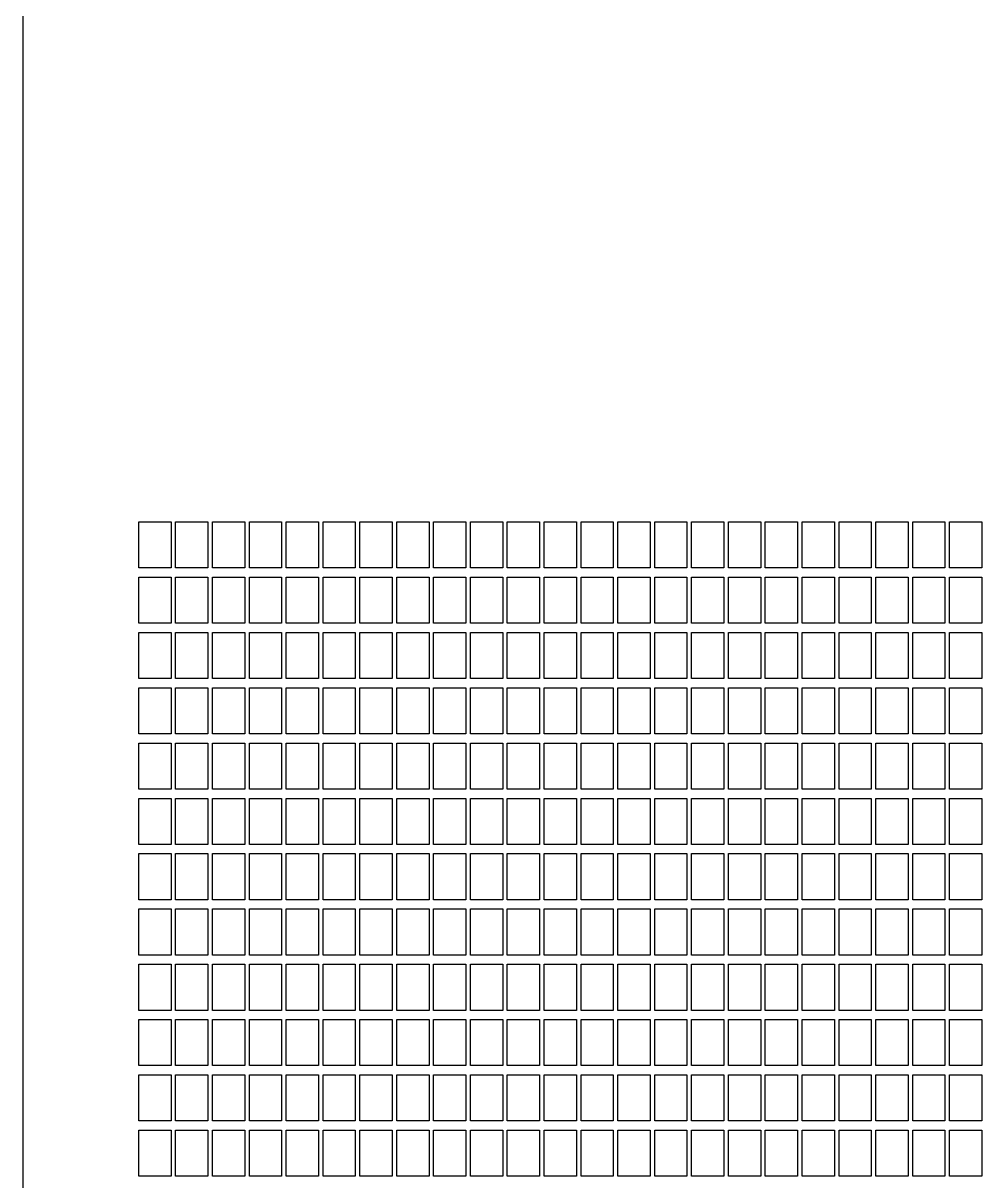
# Model space of a CAD drawing. Header units: inches. Extents: x 0 to 420, y 0 to 297.
# Drawn here: x 155.8 to 197.4, y 150.2 to 200.4 of the extents above; entities that cross this region are included whole.
import ezdxf

# ---------------------------------------------------------------- set-up
doc = ezdxf.new("R2010")
doc.units = ezdxf.units.IN
doc.layers.add('Default', color=7, linetype='Continuous')
doc.layers.add('DV1_Default', color=7, linetype='Continuous')

# ---------------------------------------------------------------- blocks, each defined once
blk = doc.blocks.new('SE')
at = {"layer": 'DV1_Default', "color": 7, "linetype": 'Continuous', "ltscale": 25.4}
for p, q in [((155.789, 110.326), (155.789, 275.526)), ((160.809, 178.766), (162.209, 178.766)), ((160.809, 176.766), (160.809, 178.766)), ((162.209, 178.766), (162.209, 176.766)), ((162.409, 178.766), (163.809, 178.766)), ((162.409, 176.766), (162.409, 178.766)), ((163.809, 178.766), (163.809, 176.766)), ((164.009, 178.766), (165.409, 178.766)), ((164.009, 176.766), (164.009, 178.766)), ((165.409, 178.766), (165.409, 176.766)), ((165.609, 178.766), (167.009, 178.766)), ((165.609, 176.766), (165.609, 178.766)), ((167.009, 178.766), (167.009, 176.766)), ((167.209, 178.766), (168.609, 178.766)), ((167.209, 176.766), (167.209, 178.766)), ((168.609, 178.766), (168.609, 176.766)), ((168.809, 178.766), (170.209, 178.766)), ((168.809, 176.766), (168.809, 178.766)), ((170.209, 178.766), (170.209, 176.766)), ((170.409, 178.766), (171.809, 178.766)), ((170.409, 176.766), (170.409, 178.766)), ((171.809, 178.766), (171.809, 176.766)), ((172.009, 178.766), (173.409, 178.766)), ((172.009, 176.766), (172.009, 178.766)), ((173.409, 178.766), (173.409, 176.766)), ((173.609, 178.766), (175.009, 178.766)), ((173.609, 176.766), (173.609, 178.766)), ((175.009, 178.766), (175.009, 176.766)), ((175.209, 178.766), (176.609, 178.766)), ((175.209, 176.766), (175.209, 178.766)), ((176.609, 178.766), (176.609, 176.766)), ((176.809, 178.766), (178.209, 178.766)), ((176.809, 176.766), (176.809, 178.766)), ((178.209, 178.766), (178.209, 176.766)), ((178.409, 178.766), (179.809, 178.766)), ((178.409, 176.766), (178.409, 178.766)), ((179.809, 178.766), (179.809, 176.766)), ((180.009, 178.766), (181.409, 178.766)), ((180.009, 176.766), (180.009, 178.766)), ((181.409, 178.766), (181.409, 176.766)), ((181.609, 178.766), (183.009, 178.766)), ((181.609, 176.766), (181.609, 178.766)), ((183.009, 178.766), (183.009, 176.766)), ((183.209, 178.766), (184.609, 178.766)), ((183.209, 176.766), (183.209, 178.766)), ((184.609, 178.766), (184.609, 176.766)), ((184.809, 178.766), (186.209, 178.766)), ((184.809, 176.766), (184.809, 178.766)), ((186.209, 178.766), (186.209, 176.766)), ((186.409, 178.766), (187.809, 178.766)), ((186.409, 176.766), (186.409, 178.766)), ((187.809, 178.766), (187.809, 176.766)), ((188.009, 178.766), (189.409, 178.766)), ((188.009, 176.766), (188.009, 178.766)), ((189.409, 178.766), (189.409, 176.766)), ((189.609, 178.766), (191.009, 178.766)), ((189.609, 176.766), (189.609, 178.766)), ((191.009, 178.766), (191.009, 176.766)), ((191.209, 178.766), (192.609, 178.766)), ((191.209, 176.766), (191.209, 178.766)), ((192.609, 178.766), (192.609, 176.766)), ((192.809, 178.766), (194.209, 178.766)), ((192.809, 176.766), (192.809, 178.766)), ((194.209, 178.766), (194.209, 176.766)), ((194.409, 178.766), (195.809, 178.766)), ((194.409, 176.766), (194.409, 178.766)), ((195.809, 178.766), (195.809, 176.766)), ((196.009, 178.766), (197.409, 178.766)), ((196.009, 176.766), (196.009, 178.766)), ((197.409, 178.766), (197.409, 176.766)), ((162.209, 176.766), (160.809, 176.766)), ((160.809, 176.366), (162.209, 176.366)), ((160.809, 174.366), (160.809, 176.366)), ((162.209, 176.366), (162.209, 174.366)), ((163.809, 176.766), (162.409, 176.766)), ((162.409, 176.366), (163.809, 176.366)), ((162.409, 174.366), (162.409, 176.366)), ((163.809, 176.366), (163.809, 174.366)), ((165.409, 176.766), (164.009, 176.766)), ((164.009, 176.366), (165.409, 176.366)), ((164.009, 174.366), (164.009, 176.366)), ((165.409, 176.366), (165.409, 174.366)), ((167.009, 176.766), (165.609, 176.766)), ((165.609, 176.366), (167.009, 176.366)), ((165.609, 174.366), (165.609, 176.366)), ((167.009, 176.366), (167.009, 174.366)), ((168.609, 176.766), (167.209, 176.766)), ((167.209, 176.366), (168.609, 176.366)), ((167.209, 174.366), (167.209, 176.366)), ((168.609, 176.366), (168.609, 174.366)), ((170.209, 176.766), (168.809, 176.766)), ((168.809, 176.366), (170.209, 176.366)), ((168.809, 174.366), (168.809, 176.366)), ((170.209, 176.366), (170.209, 174.366)), ((171.809, 176.766), (170.409, 176.766)), ((170.409, 176.366), (171.809, 176.366)), ((170.409, 174.366), (170.409, 176.366)), ((171.809, 176.366), (171.809, 174.366)), ((173.409, 176.766), (172.009, 176.766)), ((172.009, 176.366), (173.409, 176.366)), ((172.009, 174.366), (172.009, 176.366)), ((173.409, 176.366), (173.409, 174.366)), ((175.009, 176.766), (173.609, 176.766)), ((173.609, 176.366), (175.009, 176.366)), ((173.609, 174.366), (173.609, 176.366)), ((175.009, 176.366), (175.009, 174.366)), ((176.609, 176.766), (175.209, 176.766)), ((175.209, 176.366), (176.609, 176.366)), ((175.209, 174.366), (175.209, 176.366)), ((176.609, 176.366), (176.609, 174.366)), ((178.209, 176.766), (176.809, 176.766)), ((176.809, 176.366), (178.209, 176.366)), ((176.809, 174.366), (176.809, 176.366)), ((178.209, 176.366), (178.209, 174.366)), ((179.809, 176.766), (178.409, 176.766)), ((178.409, 176.366), (179.809, 176.366)), ((178.409, 174.366), (178.409, 176.366)), ((179.809, 176.366), (179.809, 174.366)), ((181.409, 176.766), (180.009, 176.766)), ((180.009, 176.366), (181.409, 176.366)), ((180.009, 174.366), (180.009, 176.366)), ((181.409, 176.366), (181.409, 174.366)), ((183.009, 176.766), (181.609, 176.766)), ((181.609, 176.366), (183.009, 176.366)), ((181.609, 174.366), (181.609, 176.366)), ((183.009, 176.366), (183.009, 174.366)), ((184.609, 176.766), (183.209, 176.766)), ((183.209, 176.366), (184.609, 176.366)), ((183.209, 174.366), (183.209, 176.366)), ((184.609, 176.366), (184.609, 174.366)), ((186.209, 176.766), (184.809, 176.766)), ((184.809, 176.366), (186.209, 176.366)), ((184.809, 174.366), (184.809, 176.366)), ((186.209, 176.366), (186.209, 174.366)), ((187.809, 176.766), (186.409, 176.766)), ((186.409, 176.366), (187.809, 176.366)), ((186.409, 174.366), (186.409, 176.366)), ((187.809, 176.366), (187.809, 174.366)), ((189.409, 176.766), (188.009, 176.766)), ((188.009, 176.366), (189.409, 176.366)), ((188.009, 174.366), (188.009, 176.366)), ((189.409, 176.366), (189.409, 174.366)), ((191.009, 176.766), (189.609, 176.766)), ((189.609, 176.366), (191.009, 176.366)), ((189.609, 174.366), (189.609, 176.366)), ((191.009, 176.366), (191.009, 174.366)), ((192.609, 176.766), (191.209, 176.766)), ((191.209, 176.366), (192.609, 176.366)), ((191.209, 174.366), (191.209, 176.366)), ((192.609, 176.366), (192.609, 174.366)), ((194.209, 176.766), (192.809, 176.766)), ((192.809, 176.366), (194.209, 176.366)), ((192.809, 174.366), (192.809, 176.366)), ((194.209, 176.366), (194.209, 174.366)), ((195.809, 176.766), (194.409, 176.766)), ((194.409, 176.366), (195.809, 176.366)), ((194.409, 174.366), (194.409, 176.366)), ((195.809, 176.366), (195.809, 174.366)), ((197.409, 176.766), (196.009, 176.766)), ((196.009, 176.366), (197.409, 176.366)), ((196.009, 174.366), (196.009, 176.366)), ((197.409, 176.366), (197.409, 174.366)), ((162.209, 174.366), (160.809, 174.366)), ((163.809, 174.366), (162.409, 174.366)), ((165.409, 174.366), (164.009, 174.366)), ((167.009, 174.366), (165.609, 174.366)), ((168.609, 174.366), (167.209, 174.366)), ((170.209, 174.366), (168.809, 174.366)), ((171.809, 174.366), (170.409, 174.366)), ((173.409, 174.366), (172.009, 174.366)), ((175.009, 174.366), (173.609, 174.366)), ((176.609, 174.366), (175.209, 174.366)), ((178.209, 174.366), (176.809, 174.366)), ((179.809, 174.366), (178.409, 174.366)), ((181.409, 174.366), (180.009, 174.366)), ((183.009, 174.366), (181.609, 174.366)), ((184.609, 174.366), (183.209, 174.366)), ((186.209, 174.366), (184.809, 174.366)), ((187.809, 174.366), (186.409, 174.366)), ((189.409, 174.366), (188.009, 174.366)), ((191.009, 174.366), (189.609, 174.366)), ((192.609, 174.366), (191.209, 174.366)), ((194.209, 174.366), (192.809, 174.366)), ((195.809, 174.366), (194.409, 174.366)), ((197.409, 174.366), (196.009, 174.366)), ((160.809, 173.966), (162.209, 173.966)), ((160.809, 171.966), (160.809, 173.966)), ((162.209, 173.966), (162.209, 171.966)), ((162.409, 173.966), (163.809, 173.966)), ((162.409, 171.966), (162.409, 173.966)), ((163.809, 173.966), (163.809, 171.966)), ((164.009, 173.966), (165.409, 173.966)), ((164.009, 171.966), (164.009, 173.966)), ((165.409, 173.966), (165.409, 171.966)), ((165.609, 173.966), (167.009, 173.966)), ((165.609, 171.966), (165.609, 173.966)), ((167.009, 173.966), (167.009, 171.966)), ((167.209, 173.966), (168.609, 173.966)), ((167.209, 171.966), (167.209, 173.966)), ((168.609, 173.966), (168.609, 171.966)), ((168.809, 173.966), (170.209, 173.966)), ((168.809, 171.966), (168.809, 173.966)), ((170.209, 173.966), (170.209, 171.966)), ((170.409, 173.966), (171.809, 173.966)), ((170.409, 171.966), (170.409, 173.966)), ((171.809, 173.966), (171.809, 171.966)), ((172.009, 173.966), (173.409, 173.966)), ((172.009, 171.966), (172.009, 173.966)), ((173.409, 173.966), (173.409, 171.966)), ((173.609, 173.966), (175.009, 173.966)), ((173.609, 171.966), (173.609, 173.966)), ((175.009, 173.966), (175.009, 171.966)), ((175.209, 173.966), (176.609, 173.966)), ((175.209, 171.966), (175.209, 173.966)), ((176.609, 173.966), (176.609, 171.966)), ((176.809, 173.966), (178.209, 173.966)), ((176.809, 171.966), (176.809, 173.966)), ((178.209, 173.966), (178.209, 171.966)), ((178.409, 173.966), (179.809, 173.966)), ((178.409, 171.966), (178.409, 173.966)), ((179.809, 173.966), (179.809, 171.966)), ((180.009, 173.966), (181.409, 173.966)), ((180.009, 171.966), (180.009, 173.966)), ((181.409, 173.966), (181.409, 171.966)), ((181.609, 173.966), (183.009, 173.966)), ((181.609, 171.966), (181.609, 173.966)), ((183.009, 173.966), (183.009, 171.966)), ((183.209, 173.966), (184.609, 173.966)), ((183.209, 171.966), (183.209, 173.966)), ((184.609, 173.966), (184.609, 171.966)), ((184.809, 173.966), (186.209, 173.966)), ((184.809, 171.966), (184.809, 173.966)), ((186.209, 173.966), (186.209, 171.966)), ((186.409, 173.966), (187.809, 173.966)), ((186.409, 171.966), (186.409, 173.966)), ((187.809, 173.966), (187.809, 171.966)), ((188.009, 173.966), (189.409, 173.966)), ((188.009, 171.966), (188.009, 173.966)), ((189.409, 173.966), (189.409, 171.966)), ((189.609, 173.966), (191.009, 173.966)), ((189.609, 171.966), (189.609, 173.966)), ((191.009, 173.966), (191.009, 171.966)), ((191.209, 173.966), (192.609, 173.966)), ((191.209, 171.966), (191.209, 173.966)), ((192.609, 173.966), (192.609, 171.966)), ((192.809, 173.966), (194.209, 173.966)), ((192.809, 171.966), (192.809, 173.966)), ((194.209, 173.966), (194.209, 171.966)), ((194.409, 173.966), (195.809, 173.966)), ((194.409, 171.966), (194.409, 173.966)), ((195.809, 173.966), (195.809, 171.966)), ((196.009, 173.966), (197.409, 173.966)), ((196.009, 171.966), (196.009, 173.966)), ((197.409, 173.966), (197.409, 171.966)), ((162.209, 171.966), (160.809, 171.966)), ((163.809, 171.966), (162.409, 171.966)), ((165.409, 171.966), (164.009, 171.966)), ((167.009, 171.966), (165.609, 171.966)), ((168.609, 171.966), (167.209, 171.966)), ((170.209, 171.966), (168.809, 171.966)), ((171.809, 171.966), (170.409, 171.966)), ((173.409, 171.966), (172.009, 171.966)), ((175.009, 171.966), (173.609, 171.966)), ((176.609, 171.966), (175.209, 171.966)), ((178.209, 171.966), (176.809, 171.966)), ((179.809, 171.966), (178.409, 171.966)), ((181.409, 171.966), (180.009, 171.966)), ((183.009, 171.966), (181.609, 171.966)), ((184.609, 171.966), (183.209, 171.966)), ((186.209, 171.966), (184.809, 171.966)), ((187.809, 171.966), (186.409, 171.966)), ((189.409, 171.966), (188.009, 171.966)), ((191.009, 171.966), (189.609, 171.966)), ((192.609, 171.966), (191.209, 171.966)), ((194.209, 171.966), (192.809, 171.966)), ((195.809, 171.966), (194.409, 171.966)), ((197.409, 171.966), (196.009, 171.966)), ((160.809, 171.566), (162.209, 171.566)), ((160.809, 169.566), (160.809, 171.566)), ((162.209, 171.566), (162.209, 169.566)), ((162.409, 171.566), (163.809, 171.566)), ((162.409, 169.566), (162.409, 171.566)), ((163.809, 171.566), (163.809, 169.566)), ((164.009, 171.566), (165.409, 171.566)), ((164.009, 169.566), (164.009, 171.566)), ((165.409, 171.566), (165.409, 169.566)), ((165.609, 171.566), (167.009, 171.566)), ((165.609, 169.566), (165.609, 171.566)), ((167.009, 171.566), (167.009, 169.566)), ((167.209, 171.566), (168.609, 171.566)), ((167.209, 169.566), (167.209, 171.566)), ((168.609, 171.566), (168.609, 169.566)), ((168.809, 171.566), (170.209, 171.566)), ((168.809, 169.566), (168.809, 171.566)), ((170.209, 171.566), (170.209, 169.566)), ((170.409, 171.566), (171.809, 171.566)), ((170.409, 169.566), (170.409, 171.566)), ((171.809, 171.566), (171.809, 169.566)), ((172.009, 171.566), (173.409, 171.566)), ((172.009, 169.566), (172.009, 171.566)), ((173.409, 171.566), (173.409, 169.566)), ((173.609, 171.566), (175.009, 171.566)), ((173.609, 169.566), (173.609, 171.566)), ((175.009, 171.566), (175.009, 169.566)), ((175.209, 171.566), (176.609, 171.566)), ((175.209, 169.566), (175.209, 171.566)), ((176.609, 171.566), (176.609, 169.566)), ((176.809, 171.566), (178.209, 171.566)), ((176.809, 169.566), (176.809, 171.566)), ((178.209, 171.566), (178.209, 169.566)), ((178.409, 171.566), (179.809, 171.566)), ((178.409, 169.566), (178.409, 171.566)), ((179.809, 171.566), (179.809, 169.566)), ((180.009, 171.566), (181.409, 171.566)), ((180.009, 169.566), (180.009, 171.566)), ((181.409, 171.566), (181.409, 169.566)), ((181.609, 171.566), (183.009, 171.566)), ((181.609, 169.566), (181.609, 171.566)), ((183.009, 171.566), (183.009, 169.566)), ((183.209, 171.566), (184.609, 171.566)), ((183.209, 169.566), (183.209, 171.566)), ((184.609, 171.566), (184.609, 169.566)), ((184.809, 171.566), (186.209, 171.566)), ((184.809, 169.566), (184.809, 171.566)), ((186.209, 171.566), (186.209, 169.566)), ((186.409, 171.566), (187.809, 171.566)), ((186.409, 169.566), (186.409, 171.566)), ((187.809, 171.566), (187.809, 169.566)), ((188.009, 171.566), (189.409, 171.566)), ((188.009, 169.566), (188.009, 171.566)), ((189.409, 171.566), (189.409, 169.566)), ((189.609, 171.566), (191.009, 171.566)), ((189.609, 169.566), (189.609, 171.566)), ((191.009, 171.566), (191.009, 169.566)), ((191.209, 171.566), (192.609, 171.566)), ((191.209, 169.566), (191.209, 171.566)), ((192.609, 171.566), (192.609, 169.566)), ((192.809, 171.566), (194.209, 171.566)), ((192.809, 169.566), (192.809, 171.566)), ((194.209, 171.566), (194.209, 169.566)), ((194.409, 171.566), (195.809, 171.566)), ((194.409, 169.566), (194.409, 171.566)), ((195.809, 171.566), (195.809, 169.566)), ((196.009, 171.566), (197.409, 171.566)), ((196.009, 169.566), (196.009, 171.566)), ((197.409, 171.566), (197.409, 169.566)), ((162.209, 169.566), (160.809, 169.566)), ((163.809, 169.566), (162.409, 169.566)), ((165.409, 169.566), (164.009, 169.566)), ((167.009, 169.566), (165.609, 169.566)), ((168.609, 169.566), (167.209, 169.566)), ((170.209, 169.566), (168.809, 169.566)), ((171.809, 169.566), (170.409, 169.566)), ((173.409, 169.566), (172.009, 169.566)), ((175.009, 169.566), (173.609, 169.566)), ((176.609, 169.566), (175.209, 169.566)), ((178.209, 169.566), (176.809, 169.566)), ((179.809, 169.566), (178.409, 169.566)), ((181.409, 169.566), (180.009, 169.566)), ((183.009, 169.566), (181.609, 169.566)), ((184.609, 169.566), (183.209, 169.566)), ((186.209, 169.566), (184.809, 169.566)), ((187.809, 169.566), (186.409, 169.566)), ((189.409, 169.566), (188.009, 169.566)), ((191.009, 169.566), (189.609, 169.566)), ((192.609, 169.566), (191.209, 169.566)), ((194.209, 169.566), (192.809, 169.566)), ((195.809, 169.566), (194.409, 169.566)), ((197.409, 169.566), (196.009, 169.566)), ((160.809, 169.166), (162.209, 169.166)), ((160.809, 167.166), (160.809, 169.166)), ((162.209, 169.166), (162.209, 167.166)), ((162.409, 169.166), (163.809, 169.166)), ((162.409, 167.166), (162.409, 169.166)), ((163.809, 169.166), (163.809, 167.166)), ((164.009, 169.166), (165.409, 169.166)), ((164.009, 167.166), (164.009, 169.166)), ((165.409, 169.166), (165.409, 167.166)), ((165.609, 169.166), (167.009, 169.166)), ((165.609, 167.166), (165.609, 169.166)), ((167.009, 169.166), (167.009, 167.166)), ((167.209, 169.166), (168.609, 169.166)), ((167.209, 167.166), (167.209, 169.166)), ((168.609, 169.166), (168.609, 167.166)), ((168.809, 169.166), (170.209, 169.166)), ((168.809, 167.166), (168.809, 169.166)), ((170.209, 169.166), (170.209, 167.166)), ((170.409, 169.166), (171.809, 169.166)), ((170.409, 167.166), (170.409, 169.166)), ((171.809, 169.166), (171.809, 167.166)), ((172.009, 169.166), (173.409, 169.166)), ((172.009, 167.166), (172.009, 169.166)), ((173.409, 169.166), (173.409, 167.166)), ((173.609, 169.166), (175.009, 169.166)), ((173.609, 167.166), (173.609, 169.166)), ((175.009, 169.166), (175.009, 167.166)), ((175.209, 169.166), (176.609, 169.166)), ((175.209, 167.166), (175.209, 169.166)), ((176.609, 169.166), (176.609, 167.166)), ((176.809, 169.166), (178.209, 169.166)), ((176.809, 167.166), (176.809, 169.166)), ((178.209, 169.166), (178.209, 167.166)), ((178.409, 169.166), (179.809, 169.166)), ((178.409, 167.166), (178.409, 169.166)), ((179.809, 169.166), (179.809, 167.166)), ((180.009, 169.166), (181.409, 169.166)), ((180.009, 167.166), (180.009, 169.166)), ((181.409, 169.166), (181.409, 167.166)), ((181.609, 169.166), (183.009, 169.166)), ((181.609, 167.166), (181.609, 169.166)), ((183.009, 169.166), (183.009, 167.166)), ((183.209, 169.166), (184.609, 169.166)), ((183.209, 167.166), (183.209, 169.166)), ((184.609, 169.166), (184.609, 167.166)), ((184.809, 169.166), (186.209, 169.166)), ((184.809, 167.166), (184.809, 169.166)), ((186.209, 169.166), (186.209, 167.166)), ((186.409, 169.166), (187.809, 169.166)), ((186.409, 167.166), (186.409, 169.166)), ((187.809, 169.166), (187.809, 167.166)), ((188.009, 169.166), (189.409, 169.166)), ((188.009, 167.166), (188.009, 169.166)), ((189.409, 169.166), (189.409, 167.166)), ((189.609, 169.166), (191.009, 169.166)), ((189.609, 167.166), (189.609, 169.166)), ((191.009, 169.166), (191.009, 167.166)), ((191.209, 169.166), (192.609, 169.166)), ((191.209, 167.166), (191.209, 169.166)), ((192.609, 169.166), (192.609, 167.166)), ((192.809, 169.166), (194.209, 169.166)), ((192.809, 167.166), (192.809, 169.166)), ((194.209, 169.166), (194.209, 167.166)), ((194.409, 169.166), (195.809, 169.166)), ((194.409, 167.166), (194.409, 169.166)), ((195.809, 169.166), (195.809, 167.166)), ((196.009, 169.166), (197.409, 169.166)), ((196.009, 167.166), (196.009, 169.166)), ((197.409, 169.166), (197.409, 167.166)), ((162.209, 167.166), (160.809, 167.166)), ((163.809, 167.166), (162.409, 167.166)), ((165.409, 167.166), (164.009, 167.166)), ((167.009, 167.166), (165.609, 167.166)), ((168.609, 167.166), (167.209, 167.166)), ((170.209, 167.166), (168.809, 167.166)), ((171.809, 167.166), (170.409, 167.166)), ((173.409, 167.166), (172.009, 167.166)), ((175.009, 167.166), (173.609, 167.166)), ((176.609, 167.166), (175.209, 167.166)), ((178.209, 167.166), (176.809, 167.166)), ((179.809, 167.166), (178.409, 167.166)), ((181.409, 167.166), (180.009, 167.166)), ((183.009, 167.166), (181.609, 167.166)), ((184.609, 167.166), (183.209, 167.166)), ((186.209, 167.166), (184.809, 167.166)), ((187.809, 167.166), (186.409, 167.166)), ((189.409, 167.166), (188.009, 167.166)), ((191.009, 167.166), (189.609, 167.166)), ((192.609, 167.166), (191.209, 167.166)), ((194.209, 167.166), (192.809, 167.166)), ((195.809, 167.166), (194.409, 167.166)), ((197.409, 167.166), (196.009, 167.166)), ((160.809, 166.766), (162.209, 166.766)), ((160.809, 164.766), (160.809, 166.766)), ((162.209, 166.766), (162.209, 164.766)), ((162.409, 166.766), (163.809, 166.766)), ((162.409, 164.766), (162.409, 166.766)), ((163.809, 166.766), (163.809, 164.766)), ((164.009, 166.766), (165.409, 166.766)), ((164.009, 164.766), (164.009, 166.766)), ((165.409, 166.766), (165.409, 164.766)), ((165.609, 166.766), (167.009, 166.766)), ((165.609, 164.766), (165.609, 166.766)), ((167.009, 166.766), (167.009, 164.766)), ((167.209, 166.766), (168.609, 166.766)), ((167.209, 164.766), (167.209, 166.766)), ((168.609, 166.766), (168.609, 164.766)), ((168.809, 166.766), (170.209, 166.766)), ((168.809, 164.766), (168.809, 166.766)), ((170.209, 166.766), (170.209, 164.766)), ((170.409, 166.766), (171.809, 166.766)), ((170.409, 164.766), (170.409, 166.766)), ((171.809, 166.766), (171.809, 164.766)), ((172.009, 166.766), (173.409, 166.766)), ((172.009, 164.766), (172.009, 166.766)), ((173.409, 166.766), (173.409, 164.766)), ((173.609, 166.766), (175.009, 166.766)), ((173.609, 164.766), (173.609, 166.766)), ((175.009, 166.766), (175.009, 164.766)), ((175.209, 166.766), (176.609, 166.766)), ((175.209, 164.766), (175.209, 166.766)), ((176.609, 166.766), (176.609, 164.766)), ((176.809, 166.766), (178.209, 166.766)), ((176.809, 164.766), (176.809, 166.766)), ((178.209, 166.766), (178.209, 164.766)), ((178.409, 166.766), (179.809, 166.766)), ((178.409, 164.766), (178.409, 166.766)), ((179.809, 166.766), (179.809, 164.766)), ((180.009, 166.766), (181.409, 166.766)), ((180.009, 164.766), (180.009, 166.766)), ((181.409, 166.766), (181.409, 164.766)), ((181.609, 166.766), (183.009, 166.766)), ((181.609, 164.766), (181.609, 166.766)), ((183.009, 166.766), (183.009, 164.766)), ((183.209, 166.766), (184.609, 166.766)), ((183.209, 164.766), (183.209, 166.766)), ((184.609, 166.766), (184.609, 164.766)), ((184.809, 166.766), (186.209, 166.766)), ((184.809, 164.766), (184.809, 166.766)), ((186.209, 166.766), (186.209, 164.766)), ((186.409, 166.766), (187.809, 166.766)), ((186.409, 164.766), (186.409, 166.766)), ((187.809, 166.766), (187.809, 164.766)), ((188.009, 166.766), (189.409, 166.766)), ((188.009, 164.766), (188.009, 166.766)), ((189.409, 166.766), (189.409, 164.766)), ((189.609, 166.766), (191.009, 166.766)), ((189.609, 164.766), (189.609, 166.766)), ((191.009, 166.766), (191.009, 164.766)), ((191.209, 166.766), (192.609, 166.766)), ((191.209, 164.766), (191.209, 166.766)), ((192.609, 166.766), (192.609, 164.766)), ((192.809, 166.766), (194.209, 166.766)), ((192.809, 164.766), (192.809, 166.766)), ((194.209, 166.766), (194.209, 164.766)), ((194.409, 166.766), (195.809, 166.766)), ((194.409, 164.766), (194.409, 166.766)), ((195.809, 166.766), (195.809, 164.766)), ((196.009, 166.766), (197.409, 166.766)), ((196.009, 164.766), (196.009, 166.766)), ((197.409, 166.766), (197.409, 164.766)), ((162.209, 164.766), (160.809, 164.766)), ((160.809, 164.366), (162.209, 164.366)), ((160.809, 162.366), (160.809, 164.366)), ((162.209, 164.366), (162.209, 162.366)), ((163.809, 164.766), (162.409, 164.766)), ((162.409, 164.366), (163.809, 164.366)), ((162.409, 162.366), (162.409, 164.366)), ((163.809, 164.366), (163.809, 162.366)), ((165.409, 164.766), (164.009, 164.766)), ((164.009, 164.366), (165.409, 164.366)), ((164.009, 162.366), (164.009, 164.366)), ((165.409, 164.366), (165.409, 162.366)), ((167.009, 164.766), (165.609, 164.766)), ((165.609, 164.366), (167.009, 164.366)), ((165.609, 162.366), (165.609, 164.366)), ((167.009, 164.366), (167.009, 162.366)), ((168.609, 164.766), (167.209, 164.766)), ((167.209, 164.366), (168.609, 164.366)), ((167.209, 162.366), (167.209, 164.366)), ((168.609, 164.366), (168.609, 162.366)), ((170.209, 164.766), (168.809, 164.766)), ((168.809, 164.366), (170.209, 164.366)), ((168.809, 162.366), (168.809, 164.366)), ((170.209, 164.366), (170.209, 162.366)), ((171.809, 164.766), (170.409, 164.766)), ((170.409, 164.366), (171.809, 164.366)), ((170.409, 162.366), (170.409, 164.366)), ((171.809, 164.366), (171.809, 162.366)), ((173.409, 164.766), (172.009, 164.766)), ((172.009, 164.366), (173.409, 164.366)), ((172.009, 162.366), (172.009, 164.366)), ((173.409, 164.366), (173.409, 162.366)), ((175.009, 164.766), (173.609, 164.766)), ((173.609, 164.366), (175.009, 164.366)), ((173.609, 162.366), (173.609, 164.366)), ((175.009, 164.366), (175.009, 162.366)), ((176.609, 164.766), (175.209, 164.766)), ((175.209, 164.366), (176.609, 164.366)), ((175.209, 162.366), (175.209, 164.366)), ((176.609, 164.366), (176.609, 162.366)), ((178.209, 164.766), (176.809, 164.766)), ((176.809, 164.366), (178.209, 164.366)), ((176.809, 162.366), (176.809, 164.366)), ((178.209, 164.366), (178.209, 162.366)), ((179.809, 164.766), (178.409, 164.766)), ((178.409, 164.366), (179.809, 164.366)), ((178.409, 162.366), (178.409, 164.366)), ((179.809, 164.366), (179.809, 162.366)), ((181.409, 164.766), (180.009, 164.766)), ((180.009, 164.366), (181.409, 164.366)), ((180.009, 162.366), (180.009, 164.366)), ((181.409, 164.366), (181.409, 162.366)), ((183.009, 164.766), (181.609, 164.766)), ((181.609, 164.366), (183.009, 164.366)), ((181.609, 162.366), (181.609, 164.366)), ((183.009, 164.366), (183.009, 162.366)), ((184.609, 164.766), (183.209, 164.766)), ((183.209, 164.366), (184.609, 164.366)), ((183.209, 162.366), (183.209, 164.366)), ((184.609, 164.366), (184.609, 162.366)), ((186.209, 164.766), (184.809, 164.766)), ((184.809, 164.366), (186.209, 164.366)), ((184.809, 162.366), (184.809, 164.366)), ((186.209, 164.366), (186.209, 162.366)), ((187.809, 164.766), (186.409, 164.766)), ((186.409, 164.366), (187.809, 164.366)), ((186.409, 162.366), (186.409, 164.366)), ((187.809, 164.366), (187.809, 162.366)), ((189.409, 164.766), (188.009, 164.766)), ((188.009, 164.366), (189.409, 164.366)), ((188.009, 162.366), (188.009, 164.366)), ((189.409, 164.366), (189.409, 162.366)), ((191.009, 164.766), (189.609, 164.766)), ((189.609, 164.366), (191.009, 164.366)), ((189.609, 162.366), (189.609, 164.366)), ((191.009, 164.366), (191.009, 162.366)), ((192.609, 164.766), (191.209, 164.766)), ((191.209, 164.366), (192.609, 164.366)), ((191.209, 162.366), (191.209, 164.366)), ((192.609, 164.366), (192.609, 162.366)), ((194.209, 164.766), (192.809, 164.766)), ((192.809, 164.366), (194.209, 164.366)), ((192.809, 162.366), (192.809, 164.366)), ((194.209, 164.366), (194.209, 162.366)), ((195.809, 164.766), (194.409, 164.766)), ((194.409, 164.366), (195.809, 164.366)), ((194.409, 162.366), (194.409, 164.366)), ((195.809, 164.366), (195.809, 162.366)), ((197.409, 164.766), (196.009, 164.766)), ((196.009, 164.366), (197.409, 164.366)), ((196.009, 162.366), (196.009, 164.366)), ((197.409, 164.366), (197.409, 162.366)), ((162.209, 162.366), (160.809, 162.366)), ((163.809, 162.366), (162.409, 162.366)), ((165.409, 162.366), (164.009, 162.366)), ((167.009, 162.366), (165.609, 162.366)), ((168.609, 162.366), (167.209, 162.366)), ((170.209, 162.366), (168.809, 162.366)), ((171.809, 162.366), (170.409, 162.366)), ((173.409, 162.366), (172.009, 162.366)), ((175.009, 162.366), (173.609, 162.366)), ((176.609, 162.366), (175.209, 162.366)), ((178.209, 162.366), (176.809, 162.366)), ((179.809, 162.366), (178.409, 162.366)), ((181.409, 162.366), (180.009, 162.366)), ((183.009, 162.366), (181.609, 162.366)), ((184.609, 162.366), (183.209, 162.366)), ((186.209, 162.366), (184.809, 162.366)), ((187.809, 162.366), (186.409, 162.366)), ((189.409, 162.366), (188.009, 162.366)), ((191.009, 162.366), (189.609, 162.366)), ((192.609, 162.366), (191.209, 162.366)), ((194.209, 162.366), (192.809, 162.366)), ((195.809, 162.366), (194.409, 162.366)), ((197.409, 162.366), (196.009, 162.366)), ((160.809, 161.966), (162.209, 161.966)), ((160.809, 159.966), (160.809, 161.966)), ((162.209, 161.966), (162.209, 159.966)), ((162.409, 161.966), (163.809, 161.966)), ((162.409, 159.966), (162.409, 161.966)), ((163.809, 161.966), (163.809, 159.966)), ((164.009, 161.966), (165.409, 161.966)), ((164.009, 159.966), (164.009, 161.966)), ((165.409, 161.966), (165.409, 159.966)), ((165.609, 161.966), (167.009, 161.966)), ((165.609, 159.966), (165.609, 161.966)), ((167.009, 161.966), (167.009, 159.966)), ((167.209, 161.966), (168.609, 161.966)), ((167.209, 159.966), (167.209, 161.966)), ((168.609, 161.966), (168.609, 159.966)), ((168.809, 161.966), (170.209, 161.966)), ((168.809, 159.966), (168.809, 161.966)), ((170.209, 161.966), (170.209, 159.966)), ((170.409, 161.966), (171.809, 161.966)), ((170.409, 159.966), (170.409, 161.966)), ((171.809, 161.966), (171.809, 159.966)), ((172.009, 161.966), (173.409, 161.966)), ((172.009, 159.966), (172.009, 161.966)), ((173.409, 161.966), (173.409, 159.966)), ((173.609, 161.966), (175.009, 161.966)), ((173.609, 159.966), (173.609, 161.966)), ((175.009, 161.966), (175.009, 159.966)), ((175.209, 161.966), (176.609, 161.966)), ((175.209, 159.966), (175.209, 161.966)), ((176.609, 161.966), (176.609, 159.966)), ((176.809, 161.966), (178.209, 161.966)), ((176.809, 159.966), (176.809, 161.966)), ((178.209, 161.966), (178.209, 159.966)), ((178.409, 161.966), (179.809, 161.966)), ((178.409, 159.966), (178.409, 161.966)), ((179.809, 161.966), (179.809, 159.966)), ((180.009, 161.966), (181.409, 161.966)), ((180.009, 159.966), (180.009, 161.966)), ((181.409, 161.966), (181.409, 159.966)), ((181.609, 161.966), (183.009, 161.966)), ((181.609, 159.966), (181.609, 161.966)), ((183.009, 161.966), (183.009, 159.966)), ((183.209, 161.966), (184.609, 161.966)), ((183.209, 159.966), (183.209, 161.966)), ((184.609, 161.966), (184.609, 159.966)), ((184.809, 161.966), (186.209, 161.966)), ((184.809, 159.966), (184.809, 161.966)), ((186.209, 161.966), (186.209, 159.966)), ((186.409, 161.966), (187.809, 161.966)), ((186.409, 159.966), (186.409, 161.966)), ((187.809, 161.966), (187.809, 159.966)), ((188.009, 161.966), (189.409, 161.966)), ((188.009, 159.966), (188.009, 161.966)), ((189.409, 161.966), (189.409, 159.966)), ((189.609, 161.966), (191.009, 161.966)), ((189.609, 159.966), (189.609, 161.966)), ((191.009, 161.966), (191.009, 159.966)), ((191.209, 161.966), (192.609, 161.966)), ((191.209, 159.966), (191.209, 161.966)), ((192.609, 161.966), (192.609, 159.966)), ((192.809, 161.966), (194.209, 161.966)), ((192.809, 159.966), (192.809, 161.966)), ((194.209, 161.966), (194.209, 159.966)), ((194.409, 161.966), (195.809, 161.966)), ((194.409, 159.966), (194.409, 161.966)), ((195.809, 161.966), (195.809, 159.966)), ((196.009, 161.966), (197.409, 161.966)), ((196.009, 159.966), (196.009, 161.966)), ((197.409, 161.966), (197.409, 159.966)), ((162.209, 159.966), (160.809, 159.966)), ((163.809, 159.966), (162.409, 159.966)), ((165.409, 159.966), (164.009, 159.966)), ((167.009, 159.966), (165.609, 159.966)), ((168.609, 159.966), (167.209, 159.966)), ((170.209, 159.966), (168.809, 159.966)), ((171.809, 159.966), (170.409, 159.966)), ((173.409, 159.966), (172.009, 159.966)), ((175.009, 159.966), (173.609, 159.966)), ((176.609, 159.966), (175.209, 159.966)), ((178.209, 159.966), (176.809, 159.966)), ((179.809, 159.966), (178.409, 159.966)), ((181.409, 159.966), (180.009, 159.966)), ((183.009, 159.966), (181.609, 159.966)), ((184.609, 159.966), (183.209, 159.966)), ((186.209, 159.966), (184.809, 159.966)), ((187.809, 159.966), (186.409, 159.966)), ((189.409, 159.966), (188.009, 159.966)), ((191.009, 159.966), (189.609, 159.966)), ((192.609, 159.966), (191.209, 159.966)), ((194.209, 159.966), (192.809, 159.966)), ((195.809, 159.966), (194.409, 159.966)), ((197.409, 159.966), (196.009, 159.966)), ((160.809, 159.566), (162.209, 159.566)), ((160.809, 157.566), (160.809, 159.566)), ((162.209, 159.566), (162.209, 157.566)), ((162.409, 159.566), (163.809, 159.566)), ((162.409, 157.566), (162.409, 159.566)), ((163.809, 159.566), (163.809, 157.566)), ((164.009, 159.566), (165.409, 159.566)), ((164.009, 157.566), (164.009, 159.566)), ((165.409, 159.566), (165.409, 157.566)), ((165.609, 159.566), (167.009, 159.566)), ((165.609, 157.566), (165.609, 159.566)), ((167.009, 159.566), (167.009, 157.566)), ((167.209, 159.566), (168.609, 159.566)), ((167.209, 157.566), (167.209, 159.566)), ((168.609, 159.566), (168.609, 157.566)), ((168.809, 159.566), (170.209, 159.566)), ((168.809, 157.566), (168.809, 159.566)), ((170.209, 159.566), (170.209, 157.566)), ((170.409, 159.566), (171.809, 159.566)), ((170.409, 157.566), (170.409, 159.566)), ((171.809, 159.566), (171.809, 157.566)), ((172.009, 159.566), (173.409, 159.566)), ((172.009, 157.566), (172.009, 159.566)), ((173.409, 159.566), (173.409, 157.566)), ((173.609, 159.566), (175.009, 159.566)), ((173.609, 157.566), (173.609, 159.566)), ((175.009, 159.566), (175.009, 157.566)), ((175.209, 159.566), (176.609, 159.566)), ((175.209, 157.566), (175.209, 159.566)), ((176.609, 159.566), (176.609, 157.566)), ((176.809, 159.566), (178.209, 159.566)), ((176.809, 157.566), (176.809, 159.566)), ((178.209, 159.566), (178.209, 157.566)), ((178.409, 159.566), (179.809, 159.566)), ((178.409, 157.566), (178.409, 159.566)), ((179.809, 159.566), (179.809, 157.566)), ((180.009, 159.566), (181.409, 159.566)), ((180.009, 157.566), (180.009, 159.566)), ((181.409, 159.566), (181.409, 157.566)), ((181.609, 159.566), (183.009, 159.566)), ((181.609, 157.566), (181.609, 159.566)), ((183.009, 159.566), (183.009, 157.566)), ((183.209, 159.566), (184.609, 159.566)), ((183.209, 157.566), (183.209, 159.566)), ((184.609, 159.566), (184.609, 157.566)), ((184.809, 159.566), (186.209, 159.566)), ((184.809, 157.566), (184.809, 159.566)), ((186.209, 159.566), (186.209, 157.566)), ((186.409, 159.566), (187.809, 159.566)), ((186.409, 157.566), (186.409, 159.566)), ((187.809, 159.566), (187.809, 157.566)), ((188.009, 159.566), (189.409, 159.566)), ((188.009, 157.566), (188.009, 159.566)), ((189.409, 159.566), (189.409, 157.566)), ((189.609, 159.566), (191.009, 159.566)), ((189.609, 157.566), (189.609, 159.566)), ((191.009, 159.566), (191.009, 157.566)), ((191.209, 159.566), (192.609, 159.566)), ((191.209, 157.566), (191.209, 159.566)), ((192.609, 159.566), (192.609, 157.566)), ((192.809, 159.566), (194.209, 159.566)), ((192.809, 157.566), (192.809, 159.566)), ((194.209, 159.566), (194.209, 157.566)), ((194.409, 159.566), (195.809, 159.566)), ((194.409, 157.566), (194.409, 159.566)), ((195.809, 159.566), (195.809, 157.566)), ((196.009, 159.566), (197.409, 159.566)), ((196.009, 157.566), (196.009, 159.566)), ((197.409, 159.566), (197.409, 157.566)), ((162.209, 157.566), (160.809, 157.566)), ((163.809, 157.566), (162.409, 157.566)), ((165.409, 157.566), (164.009, 157.566)), ((167.009, 157.566), (165.609, 157.566)), ((168.609, 157.566), (167.209, 157.566)), ((170.209, 157.566), (168.809, 157.566)), ((171.809, 157.566), (170.409, 157.566)), ((173.409, 157.566), (172.009, 157.566)), ((175.009, 157.566), (173.609, 157.566)), ((176.609, 157.566), (175.209, 157.566)), ((178.209, 157.566), (176.809, 157.566)), ((179.809, 157.566), (178.409, 157.566)), ((181.409, 157.566), (180.009, 157.566)), ((183.009, 157.566), (181.609, 157.566)), ((184.609, 157.566), (183.209, 157.566)), ((186.209, 157.566), (184.809, 157.566)), ((187.809, 157.566), (186.409, 157.566)), ((189.409, 157.566), (188.009, 157.566)), ((191.009, 157.566), (189.609, 157.566)), ((192.609, 157.566), (191.209, 157.566)), ((194.209, 157.566), (192.809, 157.566)), ((195.809, 157.566), (194.409, 157.566)), ((197.409, 157.566), (196.009, 157.566)), ((160.809, 157.166), (162.209, 157.166)), ((160.809, 155.166), (160.809, 157.166)), ((162.209, 157.166), (162.209, 155.166)), ((162.409, 157.166), (163.809, 157.166)), ((162.409, 155.166), (162.409, 157.166)), ((163.809, 157.166), (163.809, 155.166)), ((164.009, 157.166), (165.409, 157.166)), ((164.009, 155.166), (164.009, 157.166)), ((165.409, 157.166), (165.409, 155.166)), ((165.609, 157.166), (167.009, 157.166)), ((165.609, 155.166), (165.609, 157.166)), ((167.009, 157.166), (167.009, 155.166)), ((167.209, 157.166), (168.609, 157.166)), ((167.209, 155.166), (167.209, 157.166)), ((168.609, 157.166), (168.609, 155.166)), ((168.809, 157.166), (170.209, 157.166)), ((168.809, 155.166), (168.809, 157.166)), ((170.209, 157.166), (170.209, 155.166)), ((170.409, 157.166), (171.809, 157.166)), ((170.409, 155.166), (170.409, 157.166)), ((171.809, 157.166), (171.809, 155.166)), ((172.009, 157.166), (173.409, 157.166)), ((172.009, 155.166), (172.009, 157.166)), ((173.409, 157.166), (173.409, 155.166)), ((173.609, 157.166), (175.009, 157.166)), ((173.609, 155.166), (173.609, 157.166)), ((175.009, 157.166), (175.009, 155.166)), ((175.209, 157.166), (176.609, 157.166)), ((175.209, 155.166), (175.209, 157.166)), ((176.609, 157.166), (176.609, 155.166)), ((176.809, 157.166), (178.209, 157.166)), ((176.809, 155.166), (176.809, 157.166)), ((178.209, 157.166), (178.209, 155.166)), ((178.409, 157.166), (179.809, 157.166)), ((178.409, 155.166), (178.409, 157.166)), ((179.809, 157.166), (179.809, 155.166)), ((180.009, 157.166), (181.409, 157.166)), ((180.009, 155.166), (180.009, 157.166)), ((181.409, 157.166), (181.409, 155.166)), ((181.609, 157.166), (183.009, 157.166)), ((181.609, 155.166), (181.609, 157.166)), ((183.009, 157.166), (183.009, 155.166)), ((183.209, 157.166), (184.609, 157.166)), ((183.209, 155.166), (183.209, 157.166)), ((184.609, 157.166), (184.609, 155.166)), ((184.809, 157.166), (186.209, 157.166)), ((184.809, 155.166), (184.809, 157.166)), ((186.209, 157.166), (186.209, 155.166)), ((186.409, 157.166), (187.809, 157.166)), ((186.409, 155.166), (186.409, 157.166)), ((187.809, 157.166), (187.809, 155.166)), ((188.009, 157.166), (189.409, 157.166)), ((188.009, 155.166), (188.009, 157.166)), ((189.409, 157.166), (189.409, 155.166)), ((189.609, 157.166), (191.009, 157.166)), ((189.609, 155.166), (189.609, 157.166)), ((191.009, 157.166), (191.009, 155.166)), ((191.209, 157.166), (192.609, 157.166)), ((191.209, 155.166), (191.209, 157.166)), ((192.609, 157.166), (192.609, 155.166)), ((192.809, 157.166), (194.209, 157.166)), ((192.809, 155.166), (192.809, 157.166)), ((194.209, 157.166), (194.209, 155.166)), ((194.409, 157.166), (195.809, 157.166)), ((194.409, 155.166), (194.409, 157.166)), ((195.809, 157.166), (195.809, 155.166)), ((196.009, 157.166), (197.409, 157.166)), ((196.009, 155.166), (196.009, 157.166)), ((197.409, 157.166), (197.409, 155.166)), ((162.209, 155.166), (160.809, 155.166)), ((160.809, 154.766), (162.209, 154.766)), ((160.809, 152.766), (160.809, 154.766)), ((162.209, 154.766), (162.209, 152.766)), ((163.809, 155.166), (162.409, 155.166)), ((162.409, 154.766), (163.809, 154.766)), ((162.409, 152.766), (162.409, 154.766)), ((163.809, 154.766), (163.809, 152.766)), ((165.409, 155.166), (164.009, 155.166)), ((164.009, 154.766), (165.409, 154.766)), ((164.009, 152.766), (164.009, 154.766)), ((165.409, 154.766), (165.409, 152.766)), ((167.009, 155.166), (165.609, 155.166)), ((165.609, 154.766), (167.009, 154.766)), ((165.609, 152.766), (165.609, 154.766)), ((167.009, 154.766), (167.009, 152.766)), ((168.609, 155.166), (167.209, 155.166)), ((167.209, 154.766), (168.609, 154.766)), ((167.209, 152.766), (167.209, 154.766)), ((168.609, 154.766), (168.609, 152.766)), ((170.209, 155.166), (168.809, 155.166)), ((168.809, 154.766), (170.209, 154.766)), ((168.809, 152.766), (168.809, 154.766)), ((170.209, 154.766), (170.209, 152.766)), ((171.809, 155.166), (170.409, 155.166)), ((170.409, 154.766), (171.809, 154.766)), ((170.409, 152.766), (170.409, 154.766)), ((171.809, 154.766), (171.809, 152.766)), ((173.409, 155.166), (172.009, 155.166)), ((172.009, 154.766), (173.409, 154.766)), ((172.009, 152.766), (172.009, 154.766)), ((173.409, 154.766), (173.409, 152.766)), ((175.009, 155.166), (173.609, 155.166)), ((173.609, 154.766), (175.009, 154.766)), ((173.609, 152.766), (173.609, 154.766)), ((175.009, 154.766), (175.009, 152.766)), ((176.609, 155.166), (175.209, 155.166)), ((175.209, 154.766), (176.609, 154.766)), ((175.209, 152.766), (175.209, 154.766)), ((176.609, 154.766), (176.609, 152.766)), ((178.209, 155.166), (176.809, 155.166)), ((176.809, 154.766), (178.209, 154.766)), ((176.809, 152.766), (176.809, 154.766)), ((178.209, 154.766), (178.209, 152.766)), ((179.809, 155.166), (178.409, 155.166)), ((178.409, 154.766), (179.809, 154.766)), ((178.409, 152.766), (178.409, 154.766)), ((179.809, 154.766), (179.809, 152.766)), ((181.409, 155.166), (180.009, 155.166)), ((180.009, 154.766), (181.409, 154.766)), ((180.009, 152.766), (180.009, 154.766)), ((181.409, 154.766), (181.409, 152.766)), ((183.009, 155.166), (181.609, 155.166)), ((181.609, 154.766), (183.009, 154.766)), ((181.609, 152.766), (181.609, 154.766)), ((183.009, 154.766), (183.009, 152.766)), ((184.609, 155.166), (183.209, 155.166)), ((183.209, 154.766), (184.609, 154.766)), ((183.209, 152.766), (183.209, 154.766)), ((184.609, 154.766), (184.609, 152.766)), ((186.209, 155.166), (184.809, 155.166)), ((184.809, 154.766), (186.209, 154.766)), ((184.809, 152.766), (184.809, 154.766)), ((186.209, 154.766), (186.209, 152.766)), ((187.809, 155.166), (186.409, 155.166)), ((186.409, 154.766), (187.809, 154.766)), ((186.409, 152.766), (186.409, 154.766)), ((187.809, 154.766), (187.809, 152.766)), ((189.409, 155.166), (188.009, 155.166)), ((188.009, 154.766), (189.409, 154.766)), ((188.009, 152.766), (188.009, 154.766)), ((189.409, 154.766), (189.409, 152.766)), ((191.009, 155.166), (189.609, 155.166)), ((189.609, 154.766), (191.009, 154.766)), ((189.609, 152.766), (189.609, 154.766)), ((191.009, 154.766), (191.009, 152.766)), ((192.609, 155.166), (191.209, 155.166)), ((191.209, 154.766), (192.609, 154.766)), ((191.209, 152.766), (191.209, 154.766)), ((192.609, 154.766), (192.609, 152.766)), ((194.209, 155.166), (192.809, 155.166)), ((192.809, 154.766), (194.209, 154.766)), ((192.809, 152.766), (192.809, 154.766)), ((194.209, 154.766), (194.209, 152.766)), ((195.809, 155.166), (194.409, 155.166)), ((194.409, 154.766), (195.809, 154.766)), ((194.409, 152.766), (194.409, 154.766)), ((195.809, 154.766), (195.809, 152.766)), ((197.409, 155.166), (196.009, 155.166)), ((196.009, 154.766), (197.409, 154.766)), ((196.009, 152.766), (196.009, 154.766)), ((197.409, 154.766), (197.409, 152.766)), ((162.209, 152.766), (160.809, 152.766)), ((163.809, 152.766), (162.409, 152.766)), ((165.409, 152.766), (164.009, 152.766)), ((167.009, 152.766), (165.609, 152.766)), ((168.609, 152.766), (167.209, 152.766)), ((170.209, 152.766), (168.809, 152.766)), ((171.809, 152.766), (170.409, 152.766)), ((173.409, 152.766), (172.009, 152.766)), ((175.009, 152.766), (173.609, 152.766)), ((176.609, 152.766), (175.209, 152.766)), ((178.209, 152.766), (176.809, 152.766)), ((179.809, 152.766), (178.409, 152.766)), ((181.409, 152.766), (180.009, 152.766)), ((183.009, 152.766), (181.609, 152.766)), ((184.609, 152.766), (183.209, 152.766)), ((186.209, 152.766), (184.809, 152.766)), ((187.809, 152.766), (186.409, 152.766)), ((189.409, 152.766), (188.009, 152.766)), ((191.009, 152.766), (189.609, 152.766)), ((192.609, 152.766), (191.209, 152.766)), ((194.209, 152.766), (192.809, 152.766)), ((195.809, 152.766), (194.409, 152.766)), ((197.409, 152.766), (196.009, 152.766)), ((160.809, 152.366), (162.209, 152.366)), ((160.809, 150.366), (160.809, 152.366)), ((162.209, 152.366), (162.209, 150.366)), ((162.409, 152.366), (163.809, 152.366)), ((162.409, 150.366), (162.409, 152.366)), ((163.809, 152.366), (163.809, 150.366)), ((164.009, 152.366), (165.409, 152.366)), ((164.009, 150.366), (164.009, 152.366)), ((165.409, 152.366), (165.409, 150.366)), ((165.609, 152.366), (167.009, 152.366)), ((165.609, 150.366), (165.609, 152.366)), ((167.009, 152.366), (167.009, 150.366)), ((167.209, 152.366), (168.609, 152.366)), ((167.209, 150.366), (167.209, 152.366)), ((168.609, 152.366), (168.609, 150.366)), ((168.809, 152.366), (170.209, 152.366)), ((168.809, 150.366), (168.809, 152.366)), ((170.209, 152.366), (170.209, 150.366)), ((170.409, 152.366), (171.809, 152.366)), ((170.409, 150.366), (170.409, 152.366)), ((171.809, 152.366), (171.809, 150.366)), ((172.009, 152.366), (173.409, 152.366)), ((172.009, 150.366), (172.009, 152.366)), ((173.409, 152.366), (173.409, 150.366)), ((173.609, 152.366), (175.009, 152.366)), ((173.609, 150.366), (173.609, 152.366)), ((175.009, 152.366), (175.009, 150.366)), ((175.209, 152.366), (176.609, 152.366)), ((175.209, 150.366), (175.209, 152.366)), ((176.609, 152.366), (176.609, 150.366)), ((176.809, 152.366), (178.209, 152.366)), ((176.809, 150.366), (176.809, 152.366)), ((178.209, 152.366), (178.209, 150.366)), ((178.409, 152.366), (179.809, 152.366)), ((178.409, 150.366), (178.409, 152.366)), ((179.809, 152.366), (179.809, 150.366)), ((180.009, 152.366), (181.409, 152.366)), ((180.009, 150.366), (180.009, 152.366)), ((181.409, 152.366), (181.409, 150.366)), ((181.609, 152.366), (183.009, 152.366)), ((181.609, 150.366), (181.609, 152.366)), ((183.009, 152.366), (183.009, 150.366)), ((183.209, 152.366), (184.609, 152.366)), ((183.209, 150.366), (183.209, 152.366)), ((184.609, 152.366), (184.609, 150.366)), ((184.809, 152.366), (186.209, 152.366)), ((184.809, 150.366), (184.809, 152.366)), ((186.209, 152.366), (186.209, 150.366)), ((186.409, 152.366), (187.809, 152.366)), ((186.409, 150.366), (186.409, 152.366)), ((187.809, 152.366), (187.809, 150.366)), ((188.009, 152.366), (189.409, 152.366)), ((188.009, 150.366), (188.009, 152.366)), ((189.409, 152.366), (189.409, 150.366)), ((189.609, 152.366), (191.009, 152.366)), ((189.609, 150.366), (189.609, 152.366)), ((191.009, 152.366), (191.009, 150.366)), ((191.209, 152.366), (192.609, 152.366)), ((191.209, 150.366), (191.209, 152.366)), ((192.609, 152.366), (192.609, 150.366)), ((192.809, 152.366), (194.209, 152.366)), ((192.809, 150.366), (192.809, 152.366)), ((194.209, 152.366), (194.209, 150.366)), ((194.409, 152.366), (195.809, 152.366)), ((194.409, 150.366), (194.409, 152.366)), ((195.809, 152.366), (195.809, 150.366)), ((196.009, 152.366), (197.409, 152.366)), ((196.009, 150.366), (196.009, 152.366)), ((197.409, 152.366), (197.409, 150.366)), ((162.209, 150.366), (160.809, 150.366)), ((163.809, 150.366), (162.409, 150.366)), ((165.409, 150.366), (164.009, 150.366)), ((167.009, 150.366), (165.609, 150.366)), ((168.609, 150.366), (167.209, 150.366)), ((170.209, 150.366), (168.809, 150.366)), ((171.809, 150.366), (170.409, 150.366)), ((173.409, 150.366), (172.009, 150.366)), ((175.009, 150.366), (173.609, 150.366)), ((176.609, 150.366), (175.209, 150.366)), ((178.209, 150.366), (176.809, 150.366)), ((179.809, 150.366), (178.409, 150.366)), ((181.409, 150.366), (180.009, 150.366)), ((183.009, 150.366), (181.609, 150.366)), ((184.609, 150.366), (183.209, 150.366)), ((186.209, 150.366), (184.809, 150.366)), ((187.809, 150.366), (186.409, 150.366)), ((189.409, 150.366), (188.009, 150.366)), ((191.009, 150.366), (189.609, 150.366)), ((192.609, 150.366), (191.209, 150.366)), ((194.209, 150.366), (192.809, 150.366)), ((195.809, 150.366), (194.409, 150.366)), ((197.409, 150.366), (196.009, 150.366))]:
    blk.add_line(p, q, dxfattribs=at)

msp = doc.modelspace()

# ---------------------------------------------------------------- block references
at = {"layer": 'Default'}
msp.add_blockref('SE', (0, 0), dxfattribs=at)

doc.saveas('drawing.dxf')
